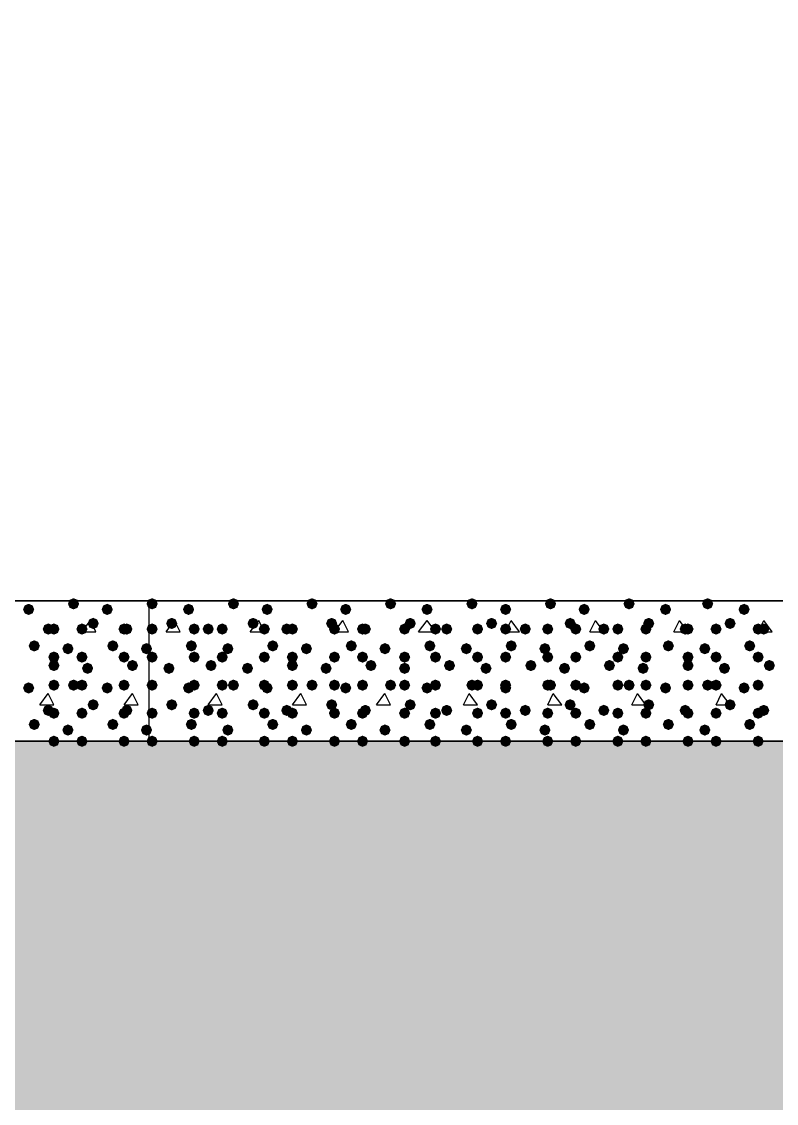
# Model space of a CAD drawing. Header units: millimetres. Extents: x 0 to 420, y 0 to 297.
# Drawn here: x 279.76 to 291.15, y 121.45 to 137.77 of the extents above; entities that cross this region are included whole.
import ezdxf

# ---------------------------------------------------------------- set-up
doc = ezdxf.new("R2010")
doc.units = ezdxf.units.MM
doc.layers.get('0').update_dxf_attribs({"linetype": 'CONTINUOUS'})

msp = doc.modelspace()

# ---------------------------------------------------------------- hatches: boundary and pattern name
at = {"true_color": 0x000007}
for points in [[(279.950333, 128.905), (279.925462, 128.845204), (279.865667, 128.820333), (279.805871, 128.845204), (279.781, 128.905), (279.805871, 128.964796), (279.865667, 128.989667), (279.925462, 128.964796)], [(280.627667, 128.989667), (280.602796, 128.929871), (280.543, 128.905), (280.483204, 128.929871), (280.458333, 128.989667), (280.483204, 129.049462), (280.543, 129.074333), (280.602796, 129.049463)], [(281.135667, 128.905), (281.110796, 128.845204), (281.051, 128.820333), (280.991204, 128.845204), (280.966333, 128.905), (280.991204, 128.964796), (281.051, 128.989667), (281.110796, 128.964796)], [(280.246667, 128.608667), (280.221796, 128.548871), (280.162, 128.524), (280.102204, 128.548871), (280.077333, 128.608667), (280.102204, 128.668462), (280.162, 128.693333), (280.221796, 128.668463)], [(280.331333, 128.608667), (280.306462, 128.548871), (280.246667, 128.524), (280.186871, 128.548871), (280.162, 128.608667), (280.186871, 128.668462), (280.246667, 128.693333), (280.306462, 128.668463)], [(280.754667, 128.608667), (280.729796, 128.548871), (280.67, 128.524), (280.610204, 128.548871), (280.585333, 128.608667), (280.610204, 128.668462), (280.67, 128.693333), (280.729796, 128.668463)], [(280.924, 128.693333), (280.899129, 128.633537), (280.839333, 128.608667), (280.779538, 128.633537), (280.754667, 128.693333), (280.779537, 128.753129), (280.839333, 128.778), (280.899129, 128.753129)], [(281.389667, 128.608667), (281.364796, 128.548871), (281.305, 128.524), (281.245204, 128.548871), (281.220333, 128.608667), (281.245204, 128.668462), (281.305, 128.693333), (281.364796, 128.668463)], [(281.432, 128.608667), (281.407129, 128.548871), (281.347333, 128.524), (281.287537, 128.548871), (281.262667, 128.608667), (281.287537, 128.668462), (281.347333, 128.693333), (281.407129, 128.668463)], [(280.035, 128.354667), (280.010129, 128.294871), (279.950333, 128.27), (279.890538, 128.294871), (279.865667, 128.354667), (279.890537, 128.414462), (279.950333, 128.439333), (280.010129, 128.414463)], [(280.543, 128.312333), (280.518129, 128.252537), (280.458333, 128.227667), (280.398537, 128.252537), (280.373667, 128.312333), (280.398537, 128.372129), (280.458333, 128.397), (280.518129, 128.372129)], [(281.220333, 128.354667), (281.195462, 128.294871), (281.135667, 128.27), (281.075871, 128.294871), (281.051, 128.354667), (281.075871, 128.414462), (281.135667, 128.439333), (281.195462, 128.414463)], [(281.728333, 128.312333), (281.703463, 128.252537), (281.643667, 128.227667), (281.583871, 128.252537), (281.559, 128.312333), (281.583871, 128.372129), (281.643667, 128.397), (281.703462, 128.372129)], [(280.331333, 128.185333), (280.306462, 128.125538), (280.246667, 128.100667), (280.186871, 128.125538), (280.162, 128.185333), (280.186871, 128.245129), (280.246667, 128.27), (280.306462, 128.245129)], [(280.331333, 128.058333), (280.306462, 127.998538), (280.246667, 127.973667), (280.186871, 127.998538), (280.162, 128.058333), (280.186871, 128.118129), (280.246667, 128.143), (280.306462, 128.118129)], [(280.754667, 128.185333), (280.729796, 128.125538), (280.67, 128.100667), (280.610204, 128.125538), (280.585333, 128.185333), (280.610204, 128.245129), (280.67, 128.27), (280.729796, 128.245129)], [(281.389667, 128.185333), (281.364796, 128.125538), (281.305, 128.100667), (281.245204, 128.125538), (281.220333, 128.185333), (281.245204, 128.245129), (281.305, 128.27), (281.364796, 128.245129)], [(281.516667, 128.058333), (281.491796, 127.998538), (281.432, 127.973667), (281.372204, 127.998538), (281.347333, 128.058333), (281.372204, 128.118129), (281.432, 128.143), (281.491796, 128.118129)], [(280.839333, 128.016), (280.814462, 127.956204), (280.754667, 127.931333), (280.694871, 127.956204), (280.67, 128.016), (280.694871, 128.075796), (280.754667, 128.100667), (280.814462, 128.075796)], [(279.950333, 127.719667), (279.925462, 127.659871), (279.865667, 127.635), (279.805871, 127.659871), (279.781, 127.719667), (279.805871, 127.779462), (279.865667, 127.804333), (279.925462, 127.779463)], [(280.331333, 127.762), (280.306462, 127.702204), (280.246667, 127.677333), (280.186871, 127.702204), (280.162, 127.762), (280.186871, 127.821796), (280.246667, 127.846667), (280.306462, 127.821796)], [(280.627667, 127.762), (280.602796, 127.702204), (280.543, 127.677333), (280.483204, 127.702204), (280.458333, 127.762), (280.483204, 127.821796), (280.543, 127.846667), (280.602796, 127.821796)], [(280.754667, 127.762), (280.729796, 127.702204), (280.67, 127.677333), (280.610204, 127.702204), (280.585333, 127.762), (280.610204, 127.821796), (280.67, 127.846667), (280.729796, 127.821796)], [(281.135667, 127.719667), (281.110796, 127.659871), (281.051, 127.635), (280.991204, 127.659871), (280.966333, 127.719667), (280.991204, 127.779462), (281.051, 127.804333), (281.110796, 127.779463)], [(281.389667, 127.762), (281.364796, 127.702204), (281.305, 127.677333), (281.245204, 127.702204), (281.220333, 127.762), (281.245204, 127.821796), (281.305, 127.846667), (281.364796, 127.821796)], [(280.924, 127.465667), (280.899129, 127.405871), (280.839333, 127.381), (280.779538, 127.405871), (280.754667, 127.465667), (280.779537, 127.525462), (280.839333, 127.550333), (280.899129, 127.525463)], [(280.246667, 127.381), (280.221796, 127.321204), (280.162, 127.296333), (280.102204, 127.321204), (280.077333, 127.381), (280.102204, 127.440796), (280.162, 127.465667), (280.221796, 127.440796)], [(280.331333, 127.338667), (280.306462, 127.278871), (280.246667, 127.254), (280.186871, 127.278871), (280.162, 127.338667), (280.186871, 127.398462), (280.246667, 127.423333), (280.306462, 127.398463)], [(280.754667, 127.338667), (280.729796, 127.278871), (280.67, 127.254), (280.610204, 127.278871), (280.585333, 127.338667), (280.610204, 127.398462), (280.67, 127.423333), (280.729796, 127.398463)], [(281.389667, 127.338667), (281.364796, 127.278871), (281.305, 127.254), (281.245204, 127.278871), (281.220333, 127.338667), (281.245204, 127.398462), (281.305, 127.423333), (281.364796, 127.398463)], [(281.432, 127.381), (281.407129, 127.321204), (281.347333, 127.296333), (281.287537, 127.321204), (281.262667, 127.381), (281.287537, 127.440796), (281.347333, 127.465667), (281.407129, 127.440796)], [(280.035, 127.169333), (280.010129, 127.109537), (279.950333, 127.084667), (279.890538, 127.109537), (279.865667, 127.169333), (279.890537, 127.229129), (279.950333, 127.254), (280.010129, 127.229129)], [(280.543, 127.084667), (280.518129, 127.024871), (280.458333, 127), (280.398537, 127.024871), (280.373667, 127.084667), (280.398537, 127.144462), (280.458333, 127.169333), (280.518129, 127.144463)], [(281.220333, 127.169333), (281.195462, 127.109537), (281.135667, 127.084667), (281.075871, 127.109537), (281.051, 127.169333), (281.075871, 127.229129), (281.135667, 127.254), (281.195462, 127.229129)], [(281.728333, 127.084667), (281.703463, 127.024871), (281.643667, 127), (281.583871, 127.024871), (281.559, 127.084667), (281.583871, 127.144462), (281.643667, 127.169333), (281.703462, 127.144463)], [(280.331333, 126.915333), (280.306462, 126.855538), (280.246667, 126.830667), (280.186871, 126.855538), (280.162, 126.915333), (280.186871, 126.975129), (280.246667, 127), (280.306462, 126.975129)], [(280.754667, 126.915333), (280.729796, 126.855538), (280.67, 126.830667), (280.610204, 126.855538), (280.585333, 126.915333), (280.610204, 126.975129), (280.67, 127), (280.729796, 126.975129)], [(281.389667, 126.915333), (281.364796, 126.855538), (281.305, 126.830667), (281.245204, 126.855538), (281.220333, 126.915333), (281.245204, 126.975129), (281.305, 127), (281.364796, 126.975129)]]:
    msp.add_hatch(color=0, dxfattribs=at).paths.add_polyline_path(points, flags=0)
at = {"true_color": 0x000008}
for points in [[(281.813, 128.989667), (281.788129, 128.929871), (281.728333, 128.905), (281.668537, 128.929871), (281.643667, 128.989667), (281.668537, 129.049462), (281.728333, 129.074333), (281.788129, 129.049463)], [(282.363333, 128.905), (282.338462, 128.845204), (282.278667, 128.820333), (282.218871, 128.845204), (282.194, 128.905), (282.218871, 128.964796), (282.278667, 128.989667), (282.338462, 128.964796)], [(283.040667, 128.989667), (283.015796, 128.929871), (282.956, 128.905), (282.896204, 128.929871), (282.871333, 128.989667), (282.896204, 129.049462), (282.956, 129.074333), (283.015796, 129.049463)], [(283.548667, 128.905), (283.523796, 128.845204), (283.464, 128.820333), (283.404204, 128.845204), (283.379333, 128.905), (283.404204, 128.964796), (283.464, 128.989667), (283.523796, 128.964796)], [(284.226, 128.989667), (284.201129, 128.929871), (284.141333, 128.905), (284.081537, 128.929871), (284.056667, 128.989667), (284.081537, 129.049462), (284.141333, 129.074333), (284.201129, 129.049463)], [(284.734, 128.905), (284.709129, 128.845204), (284.649333, 128.820333), (284.589538, 128.845204), (284.564667, 128.905), (284.589537, 128.964796), (284.649333, 128.989667), (284.709129, 128.964796)], [(285.411333, 128.989667), (285.386462, 128.929871), (285.326667, 128.905), (285.266871, 128.929871), (285.242, 128.989667), (285.266871, 129.049462), (285.326667, 129.074333), (285.386462, 129.049463)], [(285.961667, 128.905), (285.936796, 128.845204), (285.877, 128.820333), (285.817204, 128.845204), (285.792333, 128.905), (285.817204, 128.964796), (285.877, 128.989667), (285.936796, 128.964796)], [(286.639, 128.989667), (286.614129, 128.929871), (286.554333, 128.905), (286.494537, 128.929871), (286.469667, 128.989667), (286.494537, 129.049462), (286.554333, 129.074333), (286.614129, 129.049463)], [(287.147, 128.905), (287.122129, 128.845204), (287.062333, 128.820333), (287.002538, 128.845204), (286.977667, 128.905), (287.002537, 128.964796), (287.062333, 128.989667), (287.122129, 128.964796)], [(287.824333, 128.989667), (287.799463, 128.929871), (287.739667, 128.905), (287.679871, 128.929871), (287.655, 128.989667), (287.679871, 129.049462), (287.739667, 129.074333), (287.799462, 129.049463)], [(288.332333, 128.905), (288.307462, 128.845204), (288.247667, 128.820333), (288.187871, 128.845204), (288.163, 128.905), (288.187871, 128.964796), (288.247667, 128.989667), (288.307462, 128.964796)], [(289.009667, 128.989667), (288.984796, 128.929871), (288.925, 128.905), (288.865204, 128.929871), (288.840333, 128.989667), (288.865204, 129.049462), (288.925, 129.074333), (288.984796, 129.049463)], [(289.56, 128.905), (289.535129, 128.845204), (289.475333, 128.820333), (289.415538, 128.845204), (289.390667, 128.905), (289.415537, 128.964796), (289.475333, 128.989667), (289.535129, 128.964796)], [(290.195, 128.989667), (290.170129, 128.929871), (290.110333, 128.905), (290.050538, 128.929871), (290.025667, 128.989667), (290.050537, 129.049462), (290.110333, 129.074333), (290.170129, 129.049463)], [(290.745333, 128.905), (290.720463, 128.845204), (290.660667, 128.820333), (290.600871, 128.845204), (290.576, 128.905), (290.600871, 128.964796), (290.660667, 128.989667), (290.720462, 128.964796)], [(281.813, 128.608667), (281.788129, 128.548871), (281.728333, 128.524), (281.668537, 128.548871), (281.643667, 128.608667), (281.668537, 128.668462), (281.728333, 128.693333), (281.788129, 128.668463)], [(282.109333, 128.693333), (282.084462, 128.633537), (282.024667, 128.608667), (281.964871, 128.633537), (281.94, 128.693333), (281.964871, 128.753129), (282.024667, 128.778), (282.084462, 128.753129)], [(282.448, 128.608667), (282.423129, 128.548871), (282.363333, 128.524), (282.303538, 128.548871), (282.278667, 128.608667), (282.303537, 128.668462), (282.363333, 128.693333), (282.423129, 128.668463)], [(282.659667, 128.608667), (282.634796, 128.548871), (282.575, 128.524), (282.515204, 128.548871), (282.490333, 128.608667), (282.515204, 128.668462), (282.575, 128.693333), (282.634796, 128.668463)], [(282.871333, 128.608667), (282.846462, 128.548871), (282.786667, 128.524), (282.726871, 128.548871), (282.702, 128.608667), (282.726871, 128.668462), (282.786667, 128.693333), (282.846462, 128.668463)], [(283.337, 128.693333), (283.312129, 128.633537), (283.252333, 128.608667), (283.192538, 128.633537), (283.167667, 128.693333), (283.192537, 128.753129), (283.252333, 128.778), (283.312129, 128.753129)], [(283.506333, 128.608667), (283.481462, 128.548871), (283.421667, 128.524), (283.361871, 128.548871), (283.337, 128.608667), (283.361871, 128.668462), (283.421667, 128.693333), (283.481462, 128.668463)], [(283.845, 128.608667), (283.820129, 128.548871), (283.760333, 128.524), (283.700538, 128.548871), (283.675667, 128.608667), (283.700537, 128.668462), (283.760333, 128.693333), (283.820129, 128.668463)], [(283.929667, 128.608667), (283.904796, 128.548871), (283.845, 128.524), (283.785204, 128.548871), (283.760333, 128.608667), (283.785204, 128.668462), (283.845, 128.693333), (283.904796, 128.668463)], [(284.522333, 128.693333), (284.497462, 128.633537), (284.437667, 128.608667), (284.377871, 128.633537), (284.353, 128.693333), (284.377871, 128.753129), (284.437667, 128.778), (284.497462, 128.753129)], [(284.564667, 128.608667), (284.539796, 128.548871), (284.48, 128.524), (284.420204, 128.548871), (284.395333, 128.608667), (284.420204, 128.668462), (284.48, 128.693333), (284.539796, 128.668463)], [(284.988, 128.608667), (284.963129, 128.548871), (284.903333, 128.524), (284.843538, 128.548871), (284.818667, 128.608667), (284.843537, 128.668462), (284.903333, 128.693333), (284.963129, 128.668463)], [(285.030333, 128.608667), (285.005463, 128.548871), (284.945667, 128.524), (284.885871, 128.548871), (284.861, 128.608667), (284.885871, 128.668462), (284.945667, 128.693333), (285.005462, 128.668463)], [(285.623, 128.608667), (285.598129, 128.548871), (285.538333, 128.524), (285.478538, 128.548871), (285.453667, 128.608667), (285.478537, 128.668462), (285.538333, 128.693333), (285.598129, 128.668463)], [(285.707667, 128.693333), (285.682796, 128.633537), (285.623, 128.608667), (285.563204, 128.633537), (285.538333, 128.693333), (285.563204, 128.753129), (285.623, 128.778), (285.682796, 128.753129)], [(286.088667, 128.608667), (286.063796, 128.548871), (286.004, 128.524), (285.944204, 128.548871), (285.919333, 128.608667), (285.944204, 128.668462), (286.004, 128.693333), (286.063796, 128.668463)], [(286.258, 128.608667), (286.233129, 128.548871), (286.173333, 128.524), (286.113538, 128.548871), (286.088667, 128.608667), (286.113537, 128.668462), (286.173333, 128.693333), (286.233129, 128.668463)], [(286.723667, 128.608667), (286.698796, 128.548871), (286.639, 128.524), (286.579204, 128.548871), (286.554333, 128.608667), (286.579204, 128.668462), (286.639, 128.693333), (286.698796, 128.668463)], [(286.935333, 128.693333), (286.910462, 128.633537), (286.850667, 128.608667), (286.790871, 128.633537), (286.766, 128.693333), (286.790871, 128.753129), (286.850667, 128.778), (286.910462, 128.753129)], [(287.147, 128.608667), (287.122129, 128.548871), (287.062333, 128.524), (287.002538, 128.548871), (286.977667, 128.608667), (287.002537, 128.668462), (287.062333, 128.693333), (287.122129, 128.668463)], [(287.443333, 128.608667), (287.418463, 128.548871), (287.358667, 128.524), (287.298871, 128.548871), (287.274, 128.608667), (287.298871, 128.668462), (287.358667, 128.693333), (287.418462, 128.668463)], [(287.782, 128.608667), (287.757129, 128.548871), (287.697333, 128.524), (287.637538, 128.548871), (287.612667, 128.608667), (287.637537, 128.668462), (287.697333, 128.693333), (287.757129, 128.668463)], [(288.120667, 128.693333), (288.095796, 128.633537), (288.036, 128.608667), (287.976204, 128.633537), (287.951333, 128.693333), (287.976204, 128.753129), (288.036, 128.778), (288.095796, 128.753129)], [(288.205333, 128.608667), (288.180462, 128.548871), (288.120667, 128.524), (288.060871, 128.548871), (288.036, 128.608667), (288.060871, 128.668462), (288.120667, 128.693333), (288.180462, 128.668463)], [(288.628667, 128.608667), (288.603796, 128.548871), (288.544, 128.524), (288.484204, 128.548871), (288.459333, 128.608667), (288.484204, 128.668462), (288.544, 128.693333), (288.603796, 128.668463)], [(288.840333, 128.608667), (288.815462, 128.548871), (288.755667, 128.524), (288.695871, 128.548871), (288.671, 128.608667), (288.695871, 128.668462), (288.755667, 128.693333), (288.815462, 128.668463)], [(289.263667, 128.608667), (289.238796, 128.548871), (289.179, 128.524), (289.119204, 128.548871), (289.094333, 128.608667), (289.119204, 128.668462), (289.179, 128.693333), (289.238796, 128.668463)], [(289.306, 128.693333), (289.281129, 128.633537), (289.221333, 128.608667), (289.161538, 128.633537), (289.136667, 128.693333), (289.161537, 128.753129), (289.221333, 128.778), (289.281129, 128.753129)], [(289.856333, 128.608667), (289.831462, 128.548871), (289.771667, 128.524), (289.711871, 128.548871), (289.687, 128.608667), (289.711871, 128.668462), (289.771667, 128.693333), (289.831462, 128.668463)], [(289.898667, 128.608667), (289.873796, 128.548871), (289.814, 128.524), (289.754204, 128.548871), (289.729333, 128.608667), (289.754204, 128.668462), (289.814, 128.693333), (289.873796, 128.668463)], [(290.322, 128.608667), (290.297129, 128.548871), (290.237333, 128.524), (290.177538, 128.548871), (290.152667, 128.608667), (290.177537, 128.668462), (290.237333, 128.693333), (290.297129, 128.668463)], [(290.533667, 128.693333), (290.508796, 128.633537), (290.449, 128.608667), (290.389204, 128.633537), (290.364333, 128.693333), (290.389204, 128.753129), (290.449, 128.778), (290.508796, 128.753129)], [(290.957, 128.608667), (290.932129, 128.548871), (290.872333, 128.524), (290.812538, 128.548871), (290.787667, 128.608667), (290.812537, 128.668462), (290.872333, 128.693333), (290.932129, 128.668463)], [(291.041667, 128.608667), (291.016796, 128.548871), (290.957, 128.524), (290.897204, 128.548871), (290.872333, 128.608667), (290.897204, 128.668462), (290.957, 128.693333), (291.016796, 128.668463)], [(282.405667, 128.354667), (282.380796, 128.294871), (282.321, 128.27), (282.261204, 128.294871), (282.236333, 128.354667), (282.261204, 128.414462), (282.321, 128.439333), (282.380796, 128.414463)], [(282.956, 128.312333), (282.931129, 128.252537), (282.871333, 128.227667), (282.811537, 128.252537), (282.786667, 128.312333), (282.811537, 128.372129), (282.871333, 128.397), (282.931129, 128.372129)], [(283.633333, 128.354667), (283.608462, 128.294871), (283.548667, 128.27), (283.488871, 128.294871), (283.464, 128.354667), (283.488871, 128.414462), (283.548667, 128.439333), (283.608462, 128.414463)], [(284.141333, 128.312333), (284.116463, 128.252537), (284.056667, 128.227667), (283.996871, 128.252537), (283.972, 128.312333), (283.996871, 128.372129), (284.056667, 128.397), (284.116462, 128.372129)], [(284.818667, 128.354667), (284.793796, 128.294871), (284.734, 128.27), (284.674204, 128.294871), (284.649333, 128.354667), (284.674204, 128.414462), (284.734, 128.439333), (284.793796, 128.414463)], [(285.326667, 128.312333), (285.301796, 128.252537), (285.242, 128.227667), (285.182204, 128.252537), (285.157333, 128.312333), (285.182204, 128.372129), (285.242, 128.397), (285.301796, 128.372129)], [(286.004, 128.354667), (285.979129, 128.294871), (285.919333, 128.27), (285.859537, 128.294871), (285.834667, 128.354667), (285.859537, 128.414462), (285.919333, 128.439333), (285.979129, 128.414463)], [(286.554333, 128.312333), (286.529462, 128.252537), (286.469667, 128.227667), (286.409871, 128.252537), (286.385, 128.312333), (286.409871, 128.372129), (286.469667, 128.397), (286.529462, 128.372129)], [(287.231667, 128.354667), (287.206796, 128.294871), (287.147, 128.27), (287.087204, 128.294871), (287.062333, 128.354667), (287.087204, 128.414462), (287.147, 128.439333), (287.206796, 128.414463)], [(287.739667, 128.312333), (287.714796, 128.252537), (287.655, 128.227667), (287.595204, 128.252537), (287.570333, 128.312333), (287.595204, 128.372129), (287.655, 128.397), (287.714796, 128.372129)], [(288.417, 128.354667), (288.392129, 128.294871), (288.332333, 128.27), (288.272538, 128.294871), (288.247667, 128.354667), (288.272537, 128.414462), (288.332333, 128.439333), (288.392129, 128.414463)], [(288.925, 128.312333), (288.900129, 128.252537), (288.840333, 128.227667), (288.780538, 128.252537), (288.755667, 128.312333), (288.780537, 128.372129), (288.840333, 128.397), (288.900129, 128.372129)], [(289.602333, 128.354667), (289.577462, 128.294871), (289.517667, 128.27), (289.457871, 128.294871), (289.433, 128.354667), (289.457871, 128.414462), (289.517667, 128.439333), (289.577462, 128.414463)], [(290.152667, 128.312333), (290.127796, 128.252537), (290.068, 128.227667), (290.008204, 128.252537), (289.983333, 128.312333), (290.008204, 128.372129), (290.068, 128.397), (290.127796, 128.372129)], [(290.83, 128.354667), (290.805129, 128.294871), (290.745333, 128.27), (290.685538, 128.294871), (290.660667, 128.354667), (290.685537, 128.414462), (290.745333, 128.439333), (290.805129, 128.414463)], [(281.813, 128.185333), (281.788129, 128.125538), (281.728333, 128.100667), (281.668537, 128.125538), (281.643667, 128.185333), (281.668537, 128.245129), (281.728333, 128.27), (281.788129, 128.245129)], [(282.448, 128.185333), (282.423129, 128.125538), (282.363333, 128.100667), (282.303538, 128.125538), (282.278667, 128.185333), (282.303537, 128.245129), (282.363333, 128.27), (282.423129, 128.245129)], [(282.702, 128.058333), (282.677129, 127.998538), (282.617333, 127.973667), (282.557538, 127.998538), (282.532667, 128.058333), (282.557537, 128.118129), (282.617333, 128.143), (282.677129, 128.118129)], [(282.871333, 128.185333), (282.846462, 128.125538), (282.786667, 128.100667), (282.726871, 128.125538), (282.702, 128.185333), (282.726871, 128.245129), (282.786667, 128.27), (282.846462, 128.245129)], [(283.506333, 128.185333), (283.481462, 128.125538), (283.421667, 128.100667), (283.361871, 128.125538), (283.337, 128.185333), (283.361871, 128.245129), (283.421667, 128.27), (283.481462, 128.245129)], [(283.929667, 128.185333), (283.904796, 128.125538), (283.845, 128.100667), (283.785204, 128.125538), (283.760333, 128.185333), (283.785204, 128.245129), (283.845, 128.27), (283.904796, 128.245129)], [(283.929667, 128.058333), (283.904796, 127.998538), (283.845, 127.973667), (283.785204, 127.998538), (283.760333, 128.058333), (283.785204, 128.118129), (283.845, 128.143), (283.904796, 128.118129)], [(284.564667, 128.185333), (284.539796, 128.125538), (284.48, 128.100667), (284.420204, 128.125538), (284.395333, 128.185333), (284.420204, 128.245129), (284.48, 128.27), (284.539796, 128.245129)], [(284.988, 128.185333), (284.963129, 128.125538), (284.903333, 128.100667), (284.843538, 128.125538), (284.818667, 128.185333), (284.843537, 128.245129), (284.903333, 128.27), (284.963129, 128.245129)], [(285.115, 128.058333), (285.090129, 127.998538), (285.030333, 127.973667), (284.970537, 127.998538), (284.945667, 128.058333), (284.970537, 128.118129), (285.030333, 128.143), (285.090129, 128.118129)], [(285.623, 128.185333), (285.598129, 128.125538), (285.538333, 128.100667), (285.478538, 128.125538), (285.453667, 128.185333), (285.478537, 128.245129), (285.538333, 128.27), (285.598129, 128.245129)], [(286.088667, 128.185333), (286.063796, 128.125538), (286.004, 128.100667), (285.944204, 128.125538), (285.919333, 128.185333), (285.944204, 128.245129), (286.004, 128.27), (286.063796, 128.245129)], [(286.300333, 128.058333), (286.275463, 127.998538), (286.215667, 127.973667), (286.155871, 127.998538), (286.131, 128.058333), (286.155871, 128.118129), (286.215667, 128.143), (286.275462, 128.118129)], [(286.723667, 128.185333), (286.698796, 128.125538), (286.639, 128.100667), (286.579204, 128.125538), (286.554333, 128.185333), (286.579204, 128.245129), (286.639, 128.27), (286.698796, 128.245129)], [(287.147, 128.185333), (287.122129, 128.125538), (287.062333, 128.100667), (287.002538, 128.125538), (286.977667, 128.185333), (287.002537, 128.245129), (287.062333, 128.27), (287.122129, 128.245129)], [(287.528, 128.058333), (287.503129, 127.998538), (287.443333, 127.973667), (287.383537, 127.998538), (287.358667, 128.058333), (287.383537, 128.118129), (287.443333, 128.143), (287.503129, 128.118129)], [(287.782, 128.185333), (287.757129, 128.125538), (287.697333, 128.100667), (287.637538, 128.125538), (287.612667, 128.185333), (287.637537, 128.245129), (287.697333, 128.27), (287.757129, 128.245129)], [(288.205333, 128.185333), (288.180462, 128.125538), (288.120667, 128.100667), (288.060871, 128.125538), (288.036, 128.185333), (288.060871, 128.245129), (288.120667, 128.27), (288.180462, 128.245129)], [(288.713333, 128.058333), (288.688463, 127.998538), (288.628667, 127.973667), (288.568871, 127.998538), (288.544, 128.058333), (288.568871, 128.118129), (288.628667, 128.143), (288.688462, 128.118129)], [(288.840333, 128.185333), (288.815462, 128.125538), (288.755667, 128.100667), (288.695871, 128.125538), (288.671, 128.185333), (288.695871, 128.245129), (288.755667, 128.27), (288.815462, 128.245129)], [(289.263667, 128.185333), (289.238796, 128.125538), (289.179, 128.100667), (289.119204, 128.125538), (289.094333, 128.185333), (289.119204, 128.245129), (289.179, 128.27), (289.238796, 128.245129)], [(289.898667, 128.185333), (289.873796, 128.125538), (289.814, 128.100667), (289.754204, 128.125538), (289.729333, 128.185333), (289.754204, 128.245129), (289.814, 128.27), (289.873796, 128.245129)], [(289.898667, 128.058333), (289.873796, 127.998538), (289.814, 127.973667), (289.754204, 127.998538), (289.729333, 128.058333), (289.754204, 128.118129), (289.814, 128.143), (289.873796, 128.118129)], [(290.322, 128.185333), (290.297129, 128.125538), (290.237333, 128.100667), (290.177538, 128.125538), (290.152667, 128.185333), (290.177537, 128.245129), (290.237333, 128.27), (290.297129, 128.245129)], [(290.957, 128.185333), (290.932129, 128.125538), (290.872333, 128.100667), (290.812538, 128.125538), (290.787667, 128.185333), (290.812537, 128.245129), (290.872333, 128.27), (290.932129, 128.245129)], [(291.126333, 128.058333), (291.101462, 127.998538), (291.041667, 127.973667), (290.981871, 127.998538), (290.957, 128.058333), (290.981871, 128.118129), (291.041667, 128.143), (291.101462, 128.118129)], [(282.067, 128.016), (282.042129, 127.956204), (281.982333, 127.931333), (281.922538, 127.956204), (281.897667, 128.016), (281.922537, 128.075796), (281.982333, 128.100667), (282.042129, 128.075796)], [(283.252333, 128.016), (283.227463, 127.956204), (283.167667, 127.931333), (283.107871, 127.956204), (283.083, 128.016), (283.107871, 128.075796), (283.167667, 128.100667), (283.227462, 128.075796)], [(284.437667, 128.016), (284.412796, 127.956204), (284.353, 127.931333), (284.293204, 127.956204), (284.268333, 128.016), (284.293204, 128.075796), (284.353, 128.100667), (284.412796, 128.075796)], [(285.623, 128.016), (285.598129, 127.956204), (285.538333, 127.931333), (285.478538, 127.956204), (285.453667, 128.016), (285.478537, 128.075796), (285.538333, 128.100667), (285.598129, 128.075796)], [(286.850667, 128.016), (286.825796, 127.956204), (286.766, 127.931333), (286.706204, 127.956204), (286.681333, 128.016), (286.706204, 128.075796), (286.766, 128.100667), (286.825796, 128.075796)], [(288.036, 128.016), (288.011129, 127.956204), (287.951333, 127.931333), (287.891538, 127.956204), (287.866667, 128.016), (287.891537, 128.075796), (287.951333, 128.100667), (288.011129, 128.075796)], [(289.221333, 128.016), (289.196462, 127.956204), (289.136667, 127.931333), (289.076871, 127.956204), (289.052, 128.016), (289.076871, 128.075796), (289.136667, 128.100667), (289.196462, 128.075796)], [(290.449, 128.016), (290.424129, 127.956204), (290.364333, 127.931333), (290.304537, 127.956204), (290.279667, 128.016), (290.304537, 128.075796), (290.364333, 128.100667), (290.424129, 128.075796)], [(281.813, 127.762), (281.788129, 127.702204), (281.728333, 127.677333), (281.668537, 127.702204), (281.643667, 127.762), (281.668537, 127.821796), (281.728333, 127.846667), (281.788129, 127.821796)], [(281.813, 127.762), (281.788129, 127.702204), (281.728333, 127.677333), (281.668537, 127.702204), (281.643667, 127.762), (281.668537, 127.821796), (281.728333, 127.846667), (281.788129, 127.821796)], [(282.363333, 127.719667), (282.338462, 127.659871), (282.278667, 127.635), (282.218871, 127.659871), (282.194, 127.719667), (282.218871, 127.779462), (282.278667, 127.804333), (282.338462, 127.779463)], [(282.448, 127.762), (282.423129, 127.702204), (282.363333, 127.677333), (282.303538, 127.702204), (282.278667, 127.762), (282.303537, 127.821796), (282.363333, 127.846667), (282.423129, 127.821796)], [(282.871333, 127.762), (282.846462, 127.702204), (282.786667, 127.677333), (282.726871, 127.702204), (282.702, 127.762), (282.726871, 127.821796), (282.786667, 127.846667), (282.846462, 127.821796)], [(283.040667, 127.762), (283.015796, 127.702204), (282.956, 127.677333), (282.896204, 127.702204), (282.871333, 127.762), (282.896204, 127.821796), (282.956, 127.846667), (283.015796, 127.821796)], [(283.506333, 127.762), (283.481462, 127.702204), (283.421667, 127.677333), (283.361871, 127.702204), (283.337, 127.762), (283.361871, 127.821796), (283.421667, 127.846667), (283.481462, 127.821796)], [(283.548667, 127.719667), (283.523796, 127.659871), (283.464, 127.635), (283.404204, 127.659871), (283.379333, 127.719667), (283.404204, 127.779462), (283.464, 127.804333), (283.523796, 127.779463)], [(283.929667, 127.762), (283.904796, 127.702204), (283.845, 127.677333), (283.785204, 127.702204), (283.760333, 127.762), (283.785204, 127.821796), (283.845, 127.846667), (283.904796, 127.821796)], [(284.226, 127.762), (284.201129, 127.702204), (284.141333, 127.677333), (284.081537, 127.702204), (284.056667, 127.762), (284.081537, 127.821796), (284.141333, 127.846667), (284.201129, 127.821796)], [(284.564667, 127.762), (284.539796, 127.702204), (284.48, 127.677333), (284.420204, 127.702204), (284.395333, 127.762), (284.420204, 127.821796), (284.48, 127.846667), (284.539796, 127.821796)], [(284.734, 127.719667), (284.709129, 127.659871), (284.649333, 127.635), (284.589538, 127.659871), (284.564667, 127.719667), (284.589537, 127.779462), (284.649333, 127.804333), (284.709129, 127.779463)], [(284.988, 127.762), (284.963129, 127.702204), (284.903333, 127.677333), (284.843538, 127.702204), (284.818667, 127.762), (284.843537, 127.821796), (284.903333, 127.846667), (284.963129, 127.821796)], [(285.411333, 127.762), (285.386462, 127.702204), (285.326667, 127.677333), (285.266871, 127.702204), (285.242, 127.762), (285.266871, 127.821796), (285.326667, 127.846667), (285.386462, 127.821796)], [(285.623, 127.762), (285.598129, 127.702204), (285.538333, 127.677333), (285.478538, 127.702204), (285.453667, 127.762), (285.478537, 127.821796), (285.538333, 127.846667), (285.598129, 127.821796)], [(285.961667, 127.719667), (285.936796, 127.659871), (285.877, 127.635), (285.817204, 127.659871), (285.792333, 127.719667), (285.817204, 127.779462), (285.877, 127.804333), (285.936796, 127.779463)], [(286.088667, 127.762), (286.063796, 127.702204), (286.004, 127.677333), (285.944204, 127.702204), (285.919333, 127.762), (285.944204, 127.821796), (286.004, 127.846667), (286.063796, 127.821796)], [(286.639, 127.762), (286.614129, 127.702204), (286.554333, 127.677333), (286.494537, 127.702204), (286.469667, 127.762), (286.494537, 127.821796), (286.554333, 127.846667), (286.614129, 127.821796)], [(286.723667, 127.762), (286.698796, 127.702204), (286.639, 127.677333), (286.579204, 127.702204), (286.554333, 127.762), (286.579204, 127.821796), (286.639, 127.846667), (286.698796, 127.821796)], [(287.147, 127.762), (287.122129, 127.702204), (287.062333, 127.677333), (287.002538, 127.702204), (286.977667, 127.762), (287.002537, 127.821796), (287.062333, 127.846667), (287.122129, 127.821796)], [(287.147, 127.719667), (287.122129, 127.659871), (287.062333, 127.635), (287.002538, 127.659871), (286.977667, 127.719667), (287.002537, 127.779462), (287.062333, 127.804333), (287.122129, 127.779463)], [(287.782, 127.762), (287.757129, 127.702204), (287.697333, 127.677333), (287.637538, 127.702204), (287.612667, 127.762), (287.637537, 127.821796), (287.697333, 127.846667), (287.757129, 127.821796)], [(287.824333, 127.762), (287.799463, 127.702204), (287.739667, 127.677333), (287.679871, 127.702204), (287.655, 127.762), (287.679871, 127.821796), (287.739667, 127.846667), (287.799462, 127.821796)], [(288.205333, 127.762), (288.180462, 127.702204), (288.120667, 127.677333), (288.060871, 127.702204), (288.036, 127.762), (288.060871, 127.821796), (288.120667, 127.846667), (288.180462, 127.821796)], [(288.332333, 127.719667), (288.307462, 127.659871), (288.247667, 127.635), (288.187871, 127.659871), (288.163, 127.719667), (288.187871, 127.779462), (288.247667, 127.804333), (288.307462, 127.779463)], [(288.840333, 127.762), (288.815462, 127.702204), (288.755667, 127.677333), (288.695871, 127.702204), (288.671, 127.762), (288.695871, 127.821796), (288.755667, 127.846667), (288.815462, 127.821796)], [(289.009667, 127.762), (288.984796, 127.702204), (288.925, 127.677333), (288.865204, 127.702204), (288.840333, 127.762), (288.865204, 127.821796), (288.925, 127.846667), (288.984796, 127.821796)], [(289.263667, 127.762), (289.238796, 127.702204), (289.179, 127.677333), (289.119204, 127.702204), (289.094333, 127.762), (289.119204, 127.821796), (289.179, 127.846667), (289.238796, 127.821796)], [(289.56, 127.719667), (289.535129, 127.659871), (289.475333, 127.635), (289.415538, 127.659871), (289.390667, 127.719667), (289.415537, 127.779462), (289.475333, 127.804333), (289.535129, 127.779463)], [(289.898667, 127.762), (289.873796, 127.702204), (289.814, 127.677333), (289.754204, 127.702204), (289.729333, 127.762), (289.754204, 127.821796), (289.814, 127.846667), (289.873796, 127.821796)], [(290.195, 127.762), (290.170129, 127.702204), (290.110333, 127.677333), (290.050538, 127.702204), (290.025667, 127.762), (290.050537, 127.821796), (290.110333, 127.846667), (290.170129, 127.821796)], [(290.322, 127.762), (290.297129, 127.702204), (290.237333, 127.677333), (290.177538, 127.702204), (290.152667, 127.762), (290.177537, 127.821796), (290.237333, 127.846667), (290.297129, 127.821796)], [(290.745333, 127.719667), (290.720463, 127.659871), (290.660667, 127.635), (290.600871, 127.659871), (290.576, 127.719667), (290.600871, 127.779462), (290.660667, 127.804333), (290.720462, 127.779463)], [(290.957, 127.762), (290.932129, 127.702204), (290.872333, 127.677333), (290.812538, 127.702204), (290.787667, 127.762), (290.812537, 127.821796), (290.872333, 127.846667), (290.932129, 127.821796)], [(282.109333, 127.465667), (282.084462, 127.405871), (282.024667, 127.381), (281.964871, 127.405871), (281.94, 127.465667), (281.964871, 127.525462), (282.024667, 127.550333), (282.084462, 127.525463)], [(283.337, 127.465667), (283.312129, 127.405871), (283.252333, 127.381), (283.192538, 127.405871), (283.167667, 127.465667), (283.192537, 127.525462), (283.252333, 127.550333), (283.312129, 127.525463)], [(284.522333, 127.465667), (284.497462, 127.405871), (284.437667, 127.381), (284.377871, 127.405871), (284.353, 127.465667), (284.377871, 127.525462), (284.437667, 127.550333), (284.497462, 127.525463)], [(285.707667, 127.465667), (285.682796, 127.405871), (285.623, 127.381), (285.563204, 127.405871), (285.538333, 127.465667), (285.563204, 127.525462), (285.623, 127.550333), (285.682796, 127.525463)], [(286.935333, 127.465667), (286.910462, 127.405871), (286.850667, 127.381), (286.790871, 127.405871), (286.766, 127.465667), (286.790871, 127.525462), (286.850667, 127.550333), (286.910462, 127.525463)], [(288.120667, 127.465667), (288.095796, 127.405871), (288.036, 127.381), (287.976204, 127.405871), (287.951333, 127.465667), (287.976204, 127.525462), (288.036, 127.550333), (288.095796, 127.525463)], [(289.306, 127.465667), (289.281129, 127.405871), (289.221333, 127.381), (289.161538, 127.405871), (289.136667, 127.465667), (289.161537, 127.525462), (289.221333, 127.550333), (289.281129, 127.525463)], [(290.533667, 127.465667), (290.508796, 127.405871), (290.449, 127.381), (290.389204, 127.405871), (290.364333, 127.465667), (290.389204, 127.525462), (290.449, 127.550333), (290.508796, 127.525463)], [(281.813, 127.338667), (281.788129, 127.278871), (281.728333, 127.254), (281.668537, 127.278871), (281.643667, 127.338667), (281.668537, 127.398462), (281.728333, 127.423333), (281.788129, 127.398463)], [(282.448, 127.338667), (282.423129, 127.278871), (282.363333, 127.254), (282.303538, 127.278871), (282.278667, 127.338667), (282.303537, 127.398462), (282.363333, 127.423333), (282.423129, 127.398463)], [(282.659667, 127.381), (282.634796, 127.321204), (282.575, 127.296333), (282.515204, 127.321204), (282.490333, 127.381), (282.515204, 127.440796), (282.575, 127.465667), (282.634796, 127.440796)], [(282.871333, 127.338667), (282.846462, 127.278871), (282.786667, 127.254), (282.726871, 127.278871), (282.702, 127.338667), (282.726871, 127.398462), (282.786667, 127.423333), (282.846462, 127.398463)], [(283.506333, 127.338667), (283.481462, 127.278871), (283.421667, 127.254), (283.361871, 127.278871), (283.337, 127.338667), (283.361871, 127.398462), (283.421667, 127.423333), (283.481462, 127.398463)], [(283.845, 127.381), (283.820129, 127.321204), (283.760333, 127.296333), (283.700538, 127.321204), (283.675667, 127.381), (283.700537, 127.440796), (283.760333, 127.465667), (283.820129, 127.440796)], [(283.929667, 127.338667), (283.904796, 127.278871), (283.845, 127.254), (283.785204, 127.278871), (283.760333, 127.338667), (283.785204, 127.398462), (283.845, 127.423333), (283.904796, 127.398463)], [(284.564667, 127.338667), (284.539796, 127.278871), (284.48, 127.254), (284.420204, 127.278871), (284.395333, 127.338667), (284.420204, 127.398462), (284.48, 127.423333), (284.539796, 127.398463)], [(284.988, 127.338667), (284.963129, 127.278871), (284.903333, 127.254), (284.843538, 127.278871), (284.818667, 127.338667), (284.843537, 127.398462), (284.903333, 127.423333), (284.963129, 127.398463)], [(285.030333, 127.381), (285.005463, 127.321204), (284.945667, 127.296333), (284.885871, 127.321204), (284.861, 127.381), (284.885871, 127.440796), (284.945667, 127.465667), (285.005462, 127.440796)], [(285.623, 127.338667), (285.598129, 127.278871), (285.538333, 127.254), (285.478538, 127.278871), (285.453667, 127.338667), (285.478537, 127.398462), (285.538333, 127.423333), (285.598129, 127.398463)], [(286.088667, 127.338667), (286.063796, 127.278871), (286.004, 127.254), (285.944204, 127.278871), (285.919333, 127.338667), (285.944204, 127.398462), (286.004, 127.423333), (286.063796, 127.398463)], [(286.258, 127.381), (286.233129, 127.321204), (286.173333, 127.296333), (286.113538, 127.321204), (286.088667, 127.381), (286.113537, 127.440796), (286.173333, 127.465667), (286.233129, 127.440796)], [(286.723667, 127.338667), (286.698796, 127.278871), (286.639, 127.254), (286.579204, 127.278871), (286.554333, 127.338667), (286.579204, 127.398462), (286.639, 127.423333), (286.698796, 127.398463)], [(287.147, 127.338667), (287.122129, 127.278871), (287.062333, 127.254), (287.002538, 127.278871), (286.977667, 127.338667), (287.002537, 127.398462), (287.062333, 127.423333), (287.122129, 127.398463)], [(287.443333, 127.381), (287.418463, 127.321204), (287.358667, 127.296333), (287.298871, 127.321204), (287.274, 127.381), (287.298871, 127.440796), (287.358667, 127.465667), (287.418462, 127.440796)], [(287.782, 127.338667), (287.757129, 127.278871), (287.697333, 127.254), (287.637538, 127.278871), (287.612667, 127.338667), (287.637537, 127.398462), (287.697333, 127.423333), (287.757129, 127.398463)], [(288.205333, 127.338667), (288.180462, 127.278871), (288.120667, 127.254), (288.060871, 127.278871), (288.036, 127.338667), (288.060871, 127.398462), (288.120667, 127.423333), (288.180462, 127.398463)], [(288.628667, 127.381), (288.603796, 127.321204), (288.544, 127.296333), (288.484204, 127.321204), (288.459333, 127.381), (288.484204, 127.440796), (288.544, 127.465667), (288.603796, 127.440796)], [(288.840333, 127.338667), (288.815462, 127.278871), (288.755667, 127.254), (288.695871, 127.278871), (288.671, 127.338667), (288.695871, 127.398462), (288.755667, 127.423333), (288.815462, 127.398463)], [(289.263667, 127.338667), (289.238796, 127.278871), (289.179, 127.254), (289.119204, 127.278871), (289.094333, 127.338667), (289.119204, 127.398462), (289.179, 127.423333), (289.238796, 127.398463)], [(289.856333, 127.381), (289.831462, 127.321204), (289.771667, 127.296333), (289.711871, 127.321204), (289.687, 127.381), (289.711871, 127.440796), (289.771667, 127.465667), (289.831462, 127.440796)], [(289.898667, 127.338667), (289.873796, 127.278871), (289.814, 127.254), (289.754204, 127.278871), (289.729333, 127.338667), (289.754204, 127.398462), (289.814, 127.423333), (289.873796, 127.398463)], [(290.322, 127.338667), (290.297129, 127.278871), (290.237333, 127.254), (290.177538, 127.278871), (290.152667, 127.338667), (290.177537, 127.398462), (290.237333, 127.423333), (290.297129, 127.398463)], [(290.957, 127.338667), (290.932129, 127.278871), (290.872333, 127.254), (290.812538, 127.278871), (290.787667, 127.338667), (290.812537, 127.398462), (290.872333, 127.423333), (290.932129, 127.398463)], [(291.041667, 127.381), (291.016796, 127.321204), (290.957, 127.296333), (290.897204, 127.321204), (290.872333, 127.381), (290.897204, 127.440796), (290.957, 127.465667), (291.016796, 127.440796)], [(282.405667, 127.169333), (282.380796, 127.109537), (282.321, 127.084667), (282.261204, 127.109537), (282.236333, 127.169333), (282.261204, 127.229129), (282.321, 127.254), (282.380796, 127.229129)], [(282.956, 127.084667), (282.931129, 127.024871), (282.871333, 127), (282.811537, 127.024871), (282.786667, 127.084667), (282.811537, 127.144462), (282.871333, 127.169333), (282.931129, 127.144463)], [(283.633333, 127.169333), (283.608462, 127.109537), (283.548667, 127.084667), (283.488871, 127.109537), (283.464, 127.169333), (283.488871, 127.229129), (283.548667, 127.254), (283.608462, 127.229129)], [(284.141333, 127.084667), (284.116463, 127.024871), (284.056667, 127), (283.996871, 127.024871), (283.972, 127.084667), (283.996871, 127.144462), (284.056667, 127.169333), (284.116462, 127.144463)], [(284.818667, 127.169333), (284.793796, 127.109537), (284.734, 127.084667), (284.674204, 127.109537), (284.649333, 127.169333), (284.674204, 127.229129), (284.734, 127.254), (284.793796, 127.229129)], [(285.326667, 127.084667), (285.301796, 127.024871), (285.242, 127), (285.182204, 127.024871), (285.157333, 127.084667), (285.182204, 127.144462), (285.242, 127.169333), (285.301796, 127.144463)], [(286.004, 127.169333), (285.979129, 127.109537), (285.919333, 127.084667), (285.859537, 127.109537), (285.834667, 127.169333), (285.859537, 127.229129), (285.919333, 127.254), (285.979129, 127.229129)], [(286.554333, 127.084667), (286.529462, 127.024871), (286.469667, 127), (286.409871, 127.024871), (286.385, 127.084667), (286.409871, 127.144462), (286.469667, 127.169333), (286.529462, 127.144463)], [(287.231667, 127.169333), (287.206796, 127.109537), (287.147, 127.084667), (287.087204, 127.109537), (287.062333, 127.169333), (287.087204, 127.229129), (287.147, 127.254), (287.206796, 127.229129)], [(287.739667, 127.084667), (287.714796, 127.024871), (287.655, 127), (287.595204, 127.024871), (287.570333, 127.084667), (287.595204, 127.144462), (287.655, 127.169333), (287.714796, 127.144463)], [(288.417, 127.169333), (288.392129, 127.109537), (288.332333, 127.084667), (288.272538, 127.109537), (288.247667, 127.169333), (288.272537, 127.229129), (288.332333, 127.254), (288.392129, 127.229129)], [(288.925, 127.084667), (288.900129, 127.024871), (288.840333, 127), (288.780538, 127.024871), (288.755667, 127.084667), (288.780537, 127.144462), (288.840333, 127.169333), (288.900129, 127.144463)], [(289.602333, 127.169333), (289.577462, 127.109537), (289.517667, 127.084667), (289.457871, 127.109537), (289.433, 127.169333), (289.457871, 127.229129), (289.517667, 127.254), (289.577462, 127.229129)], [(290.152667, 127.084667), (290.127796, 127.024871), (290.068, 127), (290.008204, 127.024871), (289.983333, 127.084667), (290.008204, 127.144462), (290.068, 127.169333), (290.127796, 127.144463)], [(290.83, 127.169333), (290.805129, 127.109537), (290.745333, 127.084667), (290.685538, 127.109537), (290.660667, 127.169333), (290.685537, 127.229129), (290.745333, 127.254), (290.805129, 127.229129)], [(281.813, 126.915333), (281.788129, 126.855538), (281.728333, 126.830667), (281.668537, 126.855538), (281.643667, 126.915333), (281.668537, 126.975129), (281.728333, 127), (281.788129, 126.975129)], [(282.448, 126.915333), (282.423129, 126.855538), (282.363333, 126.830667), (282.303538, 126.855538), (282.278667, 126.915333), (282.303537, 126.975129), (282.363333, 127), (282.423129, 126.975129)], [(282.871333, 126.915333), (282.846462, 126.855538), (282.786667, 126.830667), (282.726871, 126.855538), (282.702, 126.915333), (282.726871, 126.975129), (282.786667, 127), (282.846462, 126.975129)], [(283.506333, 126.915333), (283.481462, 126.855538), (283.421667, 126.830667), (283.361871, 126.855538), (283.337, 126.915333), (283.361871, 126.975129), (283.421667, 127), (283.481462, 126.975129)], [(283.929667, 126.915333), (283.904796, 126.855538), (283.845, 126.830667), (283.785204, 126.855538), (283.760333, 126.915333), (283.785204, 126.975129), (283.845, 127), (283.904796, 126.975129)], [(284.564667, 126.915333), (284.539796, 126.855538), (284.48, 126.830667), (284.420204, 126.855538), (284.395333, 126.915333), (284.420204, 126.975129), (284.48, 127), (284.539796, 126.975129)], [(284.988, 126.915333), (284.963129, 126.855538), (284.903333, 126.830667), (284.843538, 126.855538), (284.818667, 126.915333), (284.843537, 126.975129), (284.903333, 127), (284.963129, 126.975129)], [(285.623, 126.915333), (285.598129, 126.855538), (285.538333, 126.830667), (285.478538, 126.855538), (285.453667, 126.915333), (285.478537, 126.975129), (285.538333, 127), (285.598129, 126.975129)], [(286.088667, 126.915333), (286.063796, 126.855538), (286.004, 126.830667), (285.944204, 126.855538), (285.919333, 126.915333), (285.944204, 126.975129), (286.004, 127), (286.063796, 126.975129)], [(286.723667, 126.915333), (286.698796, 126.855538), (286.639, 126.830667), (286.579204, 126.855538), (286.554333, 126.915333), (286.579204, 126.975129), (286.639, 127), (286.698796, 126.975129)], [(287.147, 126.915333), (287.122129, 126.855538), (287.062333, 126.830667), (287.002538, 126.855538), (286.977667, 126.915333), (287.002537, 126.975129), (287.062333, 127), (287.122129, 126.975129)], [(287.782, 126.915333), (287.757129, 126.855538), (287.697333, 126.830667), (287.637538, 126.855538), (287.612667, 126.915333), (287.637537, 126.975129), (287.697333, 127), (287.757129, 126.975129)], [(288.205333, 126.915333), (288.180462, 126.855538), (288.120667, 126.830667), (288.060871, 126.855538), (288.036, 126.915333), (288.060871, 126.975129), (288.120667, 127), (288.180462, 126.975129)], [(288.840333, 126.915333), (288.815462, 126.855538), (288.755667, 126.830667), (288.695871, 126.855538), (288.671, 126.915333), (288.695871, 126.975129), (288.755667, 127), (288.815462, 126.975129)], [(289.263667, 126.915333), (289.238796, 126.855538), (289.179, 126.830667), (289.119204, 126.855538), (289.094333, 126.915333), (289.119204, 126.975129), (289.179, 127), (289.238796, 126.975129)], [(289.898667, 126.915333), (289.873796, 126.855538), (289.814, 126.830667), (289.754204, 126.855538), (289.729333, 126.915333), (289.754204, 126.975129), (289.814, 127), (289.873796, 126.975129)], [(290.322, 126.915333), (290.297129, 126.855538), (290.237333, 126.830667), (290.177538, 126.855538), (290.152667, 126.915333), (290.177537, 126.975129), (290.237333, 127), (290.297129, 126.975129)], [(290.957, 126.915333), (290.932129, 126.855538), (290.872333, 126.830667), (290.812538, 126.855538), (290.787667, 126.915333), (290.812537, 126.975129), (290.872333, 127), (290.932129, 126.975129)]]:
    msp.add_hatch(color=0, dxfattribs=at).paths.add_polyline_path(points, flags=0)
h = msp.add_hatch(color=0, dxfattribs=at)
h.paths.add_polyline_path([(379.518333, 126.915333), (218.101333, 126.915333), (379.518333, 107.865333)], flags=0)
h.paths.add_polyline_path([(218.101333, 126.915333), (379.518333, 107.865333), (218.101333, 107.865333)], flags=0)

# ---------------------------------------------------------------- linework, layer by layer
at = {"color": 0, "true_color": 0x000007}
for points in [[(32.342667, 126.915333), (32.342667, 150.241), (380.576667, 150.241), (380.576667, 126.915333), (218.101333, 126.915333), (218.101333, 105.748667), (194.775667, 105.748667), (194.775667, 126.915333)], [(32.342667, 126.915333), (32.342667, 150.241), (380.576667, 150.241), (380.576667, 126.915333), (218.101333, 126.915333), (218.101333, 105.748667), (194.775667, 105.748667), (194.775667, 126.915333)], [(279.569333, 129.032), (279.569333, 126.915333), (281.686, 126.915333), (281.686, 129.032)]]:
    msp.add_lwpolyline(points, close=True, dxfattribs=at)
at = {"color": 0, "true_color": 0x0000fd}
msp.add_lwpolyline([(215.984667, 129.032), (378.46, 129.032), (378.46, 148.124333), (34.459333, 148.124333), (34.459333, 129.032), (196.934667, 129.032), (196.934667, 107.865333), (215.984667, 107.865333)], close=True, dxfattribs=at)
at = {"color": 0, "true_color": 0x000007}
for points in [[(300.736, 129.032), (281.686, 129.032)], [(280.67, 128.566333), (280.797, 128.735667)], [(280.881667, 128.566333), (280.797, 128.735667)], [(280.67, 128.566333), (280.881667, 128.566333)], [(280.035, 127.465667), (280.162, 127.635)], [(280.246667, 127.465667), (280.162, 127.635)], [(281.305, 127.465667), (281.432, 127.635)], [(281.516667, 127.465667), (281.432, 127.635)], [(280.035, 127.465667), (280.246667, 127.465667)], [(281.305, 127.465667), (281.516667, 127.465667)], [(281.686, 126.915333), (300.736, 126.915333)]]:
    msp.add_lwpolyline(points, dxfattribs=at)
at = {"color": 0, "true_color": 0x000008}
for points in [[(281.94, 128.566333), (282.067, 128.735667)], [(282.151667, 128.566333), (282.067, 128.735667)], [(283.21, 128.566333), (283.337, 128.735667)], [(283.421667, 128.566333), (283.337, 128.735667)], [(284.48, 128.566333), (284.607, 128.735667)], [(284.691667, 128.566333), (284.607, 128.735667)], [(285.75, 128.566333), (285.877, 128.735667)], [(286.004, 128.566333), (285.877, 128.735667)], [(287.062333, 128.566333), (287.147, 128.735667)], [(287.274, 128.566333), (287.147, 128.735667)], [(288.332333, 128.566333), (288.417, 128.735667)], [(288.544, 128.566333), (288.417, 128.735667)], [(289.602333, 128.566333), (289.687, 128.735667)], [(289.814, 128.566333), (289.687, 128.735667)], [(290.872333, 128.566333), (290.957, 128.735667)], [(291.084, 128.566333), (290.957, 128.735667)], [(281.94, 128.566333), (282.151667, 128.566333)], [(283.21, 128.566333), (283.421667, 128.566333)], [(284.48, 128.566333), (284.691667, 128.566333)], [(285.75, 128.566333), (286.004, 128.566333)], [(287.062333, 128.566333), (287.274, 128.566333)], [(288.332333, 128.566333), (288.544, 128.566333)], [(289.602333, 128.566333), (289.814, 128.566333)], [(290.872333, 128.566333), (291.084, 128.566333)], [(282.575, 127.465667), (282.702, 127.635)], [(282.786667, 127.465667), (282.702, 127.635)], [(283.845, 127.465667), (283.972, 127.635)], [(284.056667, 127.465667), (283.972, 127.635)], [(285.115, 127.465667), (285.242, 127.635)], [(285.326667, 127.465667), (285.242, 127.635)], [(286.427333, 127.465667), (286.512, 127.635)], [(286.639, 127.465667), (286.512, 127.635)], [(287.697333, 127.465667), (287.782, 127.635)], [(287.909, 127.465667), (287.782, 127.635)], [(288.967333, 127.465667), (289.052, 127.635)], [(289.179, 127.465667), (289.052, 127.635)], [(290.237333, 127.465667), (290.322, 127.635)], [(290.449, 127.465667), (290.322, 127.635)], [(282.575, 127.465667), (282.786667, 127.465667)], [(283.845, 127.465667), (284.056667, 127.465667)], [(285.115, 127.465667), (285.326667, 127.465667)], [(286.427333, 127.465667), (286.639, 127.465667)], [(287.697333, 127.465667), (287.909, 127.465667)], [(288.967333, 127.465667), (289.179, 127.465667)], [(290.237333, 127.465667), (290.449, 127.465667)]]:
    msp.add_lwpolyline(points, dxfattribs=at)
msp.add_lwpolyline([(379.518333, 126.915333), (218.101333, 126.915333), (379.518333, 107.865333)], close=True, dxfattribs=at)

doc.saveas('drawing.dxf')
